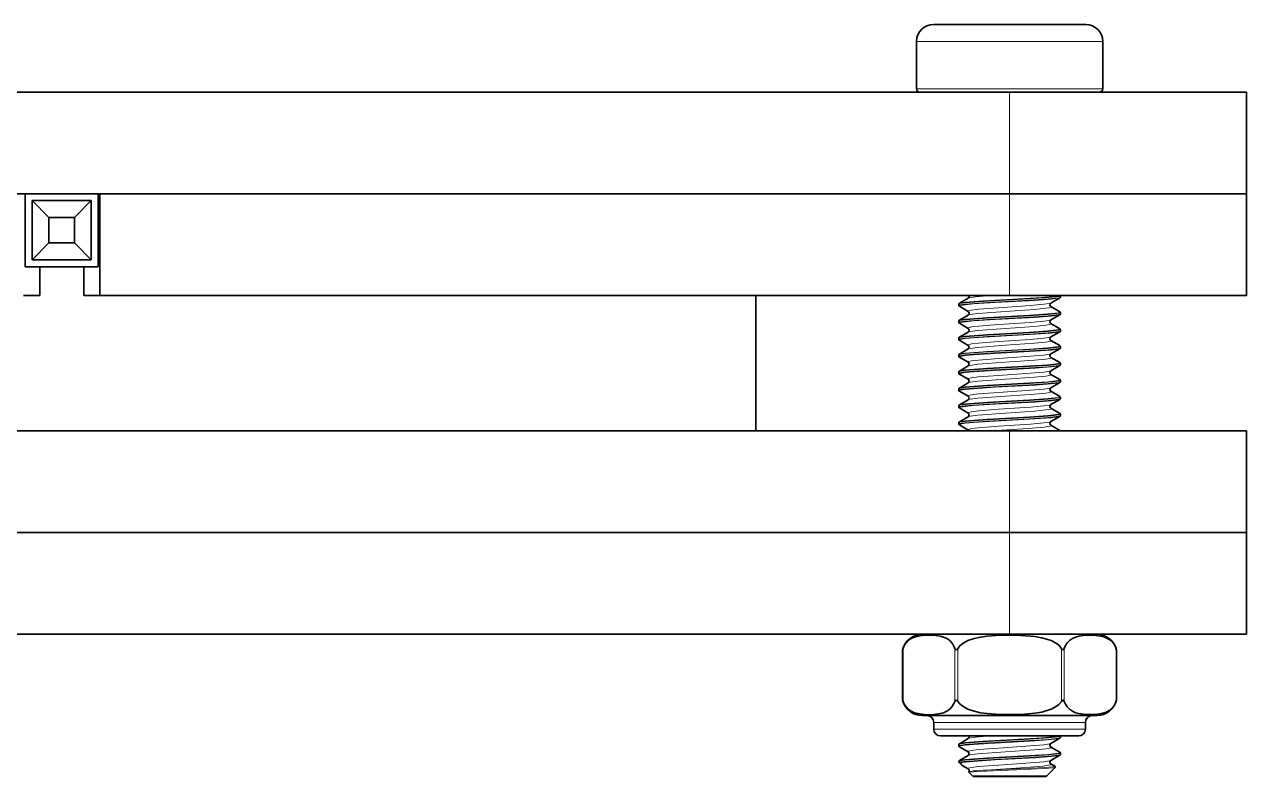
# Model space of a CAD drawing. Extents: x 413 to 941, y 150 to 687.
# Drawn here: x 593.4 to 629.5, y 584.53 to 606.73 of the extents above; entities that cross this region are included whole.
import ezdxf

# ---------------------------------------------------------------- set-up
doc = ezdxf.new("R2010")
doc.units = 0

msp = doc.modelspace()

# ---------------------------------------------------------------- linework, layer by layer
at = {"color": 7, "lineweight": 35, "ltscale": 0.006886}
msp.add_line((620.525, 606.733), (620.25, 606.733), dxfattribs=at)
at = {"color": 7, "lineweight": 35, "ltscale": 0.105614}
msp.add_line((624.75, 606.733), (620.525, 606.733), dxfattribs=at)
at = {"color": 7, "lineweight": 13, "ltscale": 0.008417}
for p, q in [((620.087, 606.233), (619.75, 606.233)), ((620.087, 604.833), (619.75, 604.833))]:
    msp.add_line(p, q, dxfattribs=at)
at = {"color": 7, "lineweight": 35, "ltscale": 0.035001}
for p, q in [((619.75, 604.833), (619.75, 606.233)), ((625.25, 604.833), (625.25, 606.233))]:
    msp.add_line(p, q, dxfattribs=at)
at = {"color": 7, "lineweight": 13, "ltscale": 0.129083}
for p, q in [((625.25, 606.233), (620.087, 606.233)), ((625.25, 604.833), (620.087, 604.833))]:
    msp.add_line(p, q, dxfattribs=at)
at = {"color": 7, "lineweight": 35}
for p, q in [((566.5, 604.733), (622.5, 604.733)), ((566.5, 601.733), (622.5, 601.733)), ((595.625, 601.733), (622.5, 601.733)), ((595.625, 598.733), (622.5, 598.733)), ((566.5, 594.733), (622.5, 594.733)), ((566.5, 591.733), (622.5, 591.733)), ((622.5, 591.733), (566.5, 591.733)), ((622.5, 588.733), (566.5, 588.733))]:
    msp.add_line(p, q, dxfattribs=at)
at = {"color": 7, "lineweight": 35, "ltscale": 0.175}
for p, q in [((629.5, 604.733), (622.5, 604.733)), ((629.5, 601.733), (622.5, 601.733)), ((629.5, 601.733), (622.5, 601.733)), ((629.5, 598.733), (622.5, 598.733)), ((629.5, 594.733), (622.5, 594.733)), ((629.5, 591.733), (622.5, 591.733)), ((622.5, 591.733), (629.5, 591.733)), ((622.5, 588.733), (629.5, 588.733))]:
    msp.add_line(p, q, dxfattribs=at)
at = {"color": 7, "lineweight": 13, "ltscale": 0.075}
for p, q in [((622.5, 604.733), (622.5, 601.733)), ((622.5, 601.733), (622.5, 598.733)), ((622.5, 591.733), (622.5, 594.733)), ((622.5, 591.733), (622.5, 588.733))]:
    msp.add_line(p, q, dxfattribs=at)
at = {"color": 7, "lineweight": 35, "ltscale": 0.075}
for p, q in [((629.5, 604.733), (629.5, 601.733)), ((595.625, 601.733), (595.625, 598.733)), ((629.5, 601.733), (629.5, 598.733)), ((629.5, 591.733), (629.5, 594.733)), ((629.5, 591.733), (629.5, 588.733))]:
    msp.add_line(p, q, dxfattribs=at)
at = {"color": 7, "lineweight": 35, "ltscale": 0.00125}
for p, q in [((593.375, 601.733), (593.425, 601.733)), ((595.625, 601.733), (595.575, 601.733))]:
    msp.add_line(p, q, dxfattribs=at)
at = {"color": 7, "lineweight": 35, "ltscale": 0.053751}
for p, q in [((593.425, 599.583), (593.425, 601.733)), ((593.425, 601.733), (595.575, 601.733)), ((595.575, 601.733), (595.575, 599.583)), ((595.575, 599.583), (593.425, 599.583))]:
    msp.add_line(p, q, dxfattribs=at)
at = {"color": 7, "lineweight": 35, "ltscale": 0.04375}
for p, q in [((593.625, 601.533), (593.625, 599.783)), ((595.375, 601.533), (593.625, 601.533)), ((595.375, 599.783), (595.375, 601.533)), ((593.625, 599.783), (595.375, 599.783))]:
    msp.add_line(p, q, dxfattribs=at)
at = {"color": 7, "lineweight": 35, "ltscale": 0.017678}
for p, q in [((593.625, 601.533), (594.125, 601.033)), ((595.375, 601.533), (594.875, 601.033)), ((593.625, 599.783), (594.125, 600.283)), ((595.375, 599.783), (594.875, 600.283))]:
    msp.add_line(p, q, dxfattribs=at)
at = {"color": 7, "lineweight": 35, "ltscale": 0.01875}
for p, q in [((594.875, 601.033), (594.125, 601.033)), ((594.125, 601.033), (594.125, 600.283)), ((594.875, 600.283), (594.875, 601.033)), ((594.125, 600.283), (594.875, 600.283))]:
    msp.add_line(p, q, dxfattribs=at)
at = {"color": 7, "lineweight": 35, "ltscale": 0.021249}
for p, q in [((593.85, 599.583), (593.85, 598.733)), ((595.15, 599.583), (595.15, 598.733))]:
    msp.add_line(p, q, dxfattribs=at)
at = {"color": 7, "lineweight": 35, "ltscale": 0.011874}
for p, q in [((593.375, 598.733), (593.85, 598.733)), ((595.625, 598.733), (595.15, 598.733))]:
    msp.add_line(p, q, dxfattribs=at)
at = {"color": 7, "lineweight": 35, "ltscale": 0.1}
msp.add_line((615, 598.733), (615, 594.733), dxfattribs=at)
at = {"color": 7, "lineweight": 35, "ltscale": 0.007571}
for p, q in [((621.016, 598.502), (621.278, 598.654)), ((623.984, 598.663), (623.722, 598.511)), ((621.016, 598.413), (621.278, 598.261)), ((623.984, 598.252), (623.722, 598.404)), ((621.016, 598.002), (621.278, 598.154)), ((621.016, 597.913), (621.278, 597.761)), ((623.984, 598.163), (623.722, 598.011)), ((623.984, 597.752), (623.722, 597.904)), ((621.016, 597.502), (621.278, 597.654)), ((623.984, 597.663), (623.722, 597.511)), ((621.016, 597.413), (621.278, 597.261)), ((621.016, 597.002), (621.278, 597.154)), ((623.984, 597.252), (623.722, 597.404)), ((623.984, 597.163), (623.722, 597.011)), ((621.016, 596.913), (621.278, 596.761)), ((623.984, 596.752), (623.722, 596.904)), ((621.016, 596.502), (621.278, 596.654)), ((621.016, 596.413), (621.278, 596.261)), ((623.984, 596.663), (623.722, 596.511)), ((623.984, 596.252), (623.722, 596.404)), ((621.016, 596.002), (621.278, 596.154)), ((623.984, 596.163), (623.722, 596.011)), ((621.016, 595.913), (621.278, 595.761)), ((621.016, 595.502), (621.278, 595.654)), ((623.984, 595.752), (623.722, 595.904)), ((623.984, 595.663), (623.722, 595.511)), ((621.016, 595.413), (621.278, 595.261)), ((623.984, 595.252), (623.722, 595.404)), ((621.016, 595.002), (621.278, 595.154)), ((623.984, 595.163), (623.722, 595.011)), ((621.016, 594.913), (621.278, 594.761)), ((623.984, 594.752), (623.722, 594.904)), ((621.016, 585.502), (621.278, 585.654)), ((623.984, 585.663), (623.722, 585.511)), ((621.016, 585.413), (621.278, 585.261)), ((623.984, 585.252), (623.722, 585.404)), ((621.016, 585.002), (621.278, 585.154)), ((623.984, 585.163), (623.722, 585.011))]:
    msp.add_line(p, q, dxfattribs=at)
at = {"color": 7, "lineweight": 35, "ltscale": 0.000152359}
for p, q in [((623.999, 598.733), (624, 598.727)), ((623.999, 585.733), (624, 585.727))]:
    msp.add_line(p, q, dxfattribs=at)
at = {"color": 7, "lineweight": 35, "ltscale": 0.000985718}
for p, q in [((624, 598.688), (624, 598.727)), ((621, 598.438), (621, 598.477)), ((624, 598.188), (624, 598.227)), ((621, 597.938), (621, 597.977)), ((621, 597.438), (621, 597.477)), ((624, 597.688), (624, 597.727)), ((624, 597.188), (624, 597.227)), ((621, 596.938), (621, 596.977)), ((621, 596.438), (621, 596.477)), ((624, 596.688), (624, 596.727)), ((624, 596.188), (624, 596.227)), ((621, 595.938), (621, 595.977)), ((624, 595.688), (624, 595.727)), ((621, 595.438), (621, 595.477)), ((621, 594.938), (621, 594.977)), ((624, 595.188), (624, 595.227)), ((624, 585.688), (624, 585.727)), ((621, 585.438), (621, 585.477)), ((624, 585.188), (624, 585.227))]:
    msp.add_line(p, q, dxfattribs=at)
at = {"color": 7, "lineweight": 35, "ltscale": 0.009401}
for p, q in [((619.924, 588.733), (620.301, 588.733)), ((619.924, 586.333), (620.301, 586.333))]:
    msp.add_line(p, q, dxfattribs=at)
at = {"color": 7, "lineweight": 35, "ltscale": 0.119371}
for p, q in [((620.301, 588.733), (625.075, 588.733)), ((620.301, 586.333), (625.075, 586.333))]:
    msp.add_line(p, q, dxfattribs=at)
at = {"color": 7, "lineweight": 35, "ltscale": 0.001229}
for p, q in [((619.353, 588.316), (619.34, 588.269)), ((625.66, 588.269), (625.646, 588.316)), ((619.353, 586.751), (619.34, 586.798)), ((625.66, 586.798), (625.646, 586.751))]:
    msp.add_line(p, q, dxfattribs=at)
at = {"color": 7, "lineweight": 35, "ltscale": 0.036768}
for p, q in [((619.34, 588.269), (619.34, 586.798)), ((625.66, 588.269), (625.66, 586.798))]:
    msp.add_line(p, q, dxfattribs=at)
at = {"color": 7, "lineweight": 13, "ltscale": 0.039133}
for p, q in [((619.353, 588.316), (619.353, 586.751)), ((620.883, 588.316), (620.883, 586.751)), ((620.97, 588.316), (620.97, 586.751)), ((624.03, 588.316), (624.03, 586.751)), ((624.117, 588.316), (624.117, 586.751)), ((625.646, 588.316), (625.646, 586.751))]:
    msp.add_line(p, q, dxfattribs=at)
at = {"color": 7, "lineweight": 13, "ltscale": 0.105211}
for p, q in [((620.259, 586.133), (624.467, 586.133)), ((620.259, 585.933), (624.467, 585.933))]:
    msp.add_line(p, q, dxfattribs=at)
at = {"color": 7, "lineweight": 35, "ltscale": 0.004999}
for p, q in [((620.259, 586.133), (620.259, 585.933)), ((624.741, 586.133), (624.741, 585.933))]:
    msp.add_line(p, q, dxfattribs=at)
at = {"color": 7, "lineweight": 13, "ltscale": 0.006859}
for p, q in [((624.467, 586.133), (624.741, 586.133)), ((624.467, 585.933), (624.741, 585.933))]:
    msp.add_line(p, q, dxfattribs=at)
at = {"color": 7, "lineweight": 35, "ltscale": 0.095824}
msp.add_line((620.458, 585.733), (624.291, 585.733), dxfattribs=at)
at = {"color": 7, "lineweight": 35, "ltscale": 0.006248}
msp.add_line((624.291, 585.733), (624.541, 585.733), dxfattribs=at)
at = {"color": 7, "lineweight": 35, "ltscale": 0.000491333}
msp.add_line((621, 584.957), (621, 584.977), dxfattribs=at)
at = {"color": 7, "lineweight": 35, "ltscale": 0.001141}
msp.add_line((621.046, 584.957), (621, 584.957), dxfattribs=at)
at = {"color": 7, "lineweight": 35, "ltscale": 0.002551}
msp.add_line((621.072, 584.885), (621, 584.957), dxfattribs=at)
at = {"color": 7, "lineweight": 13, "ltscale": 0.000780697}
msp.add_line((621.101, 584.864), (621.076, 584.882), dxfattribs=at)
at = {"color": 7, "lineweight": 35, "ltscale": 0.000131553}
msp.add_line((621.101, 584.948), (621.097, 584.952), dxfattribs=at)
at = {"color": 7, "lineweight": 13, "ltscale": 0.002306}
msp.add_line((621.193, 584.96), (621.101, 584.948), dxfattribs=at)
at = {"color": 7, "lineweight": 35, "ltscale": 0.005112}
msp.add_line((621.101, 584.864), (621.278, 584.761), dxfattribs=at)
at = {"color": 7, "lineweight": 35, "ltscale": 0.003328}
msp.add_line((623.837, 584.837), (623.722, 584.904), dxfattribs=at)
at = {"color": 7, "lineweight": 35, "ltscale": 0.003435}
msp.add_line((621.401, 584.557), (621.304, 584.654), dxfattribs=at)
at = {"color": 7, "lineweight": 13, "ltscale": 0.003365}
msp.add_line((621.535, 584.557), (621.401, 584.557), dxfattribs=at)
at = {"color": 7, "lineweight": 13, "ltscale": 0.009292}
msp.add_line((621.807, 584.691), (621.436, 584.67), dxfattribs=at)
at = {"color": 7, "lineweight": 35, "ltscale": 0.003191}
msp.add_line((621.585, 584.533), (621.457, 584.533), dxfattribs=at)
at = {"color": 7, "lineweight": 13, "ltscale": 0.051595}
msp.add_line((623.599, 584.557), (621.535, 584.557), dxfattribs=at)
at = {"color": 7, "lineweight": 35, "ltscale": 0.04894}
msp.add_line((623.543, 584.533), (621.585, 584.533), dxfattribs=at)
at = {"color": 7, "lineweight": 35, "ltscale": 0.008615}
msp.add_line((623.599, 584.557), (623.843, 584.8), dxfattribs=at)
at = {"color": 7, "lineweight": 13}
for points in [[(624, 598.727), (623.999, 598.725), (623.998, 598.724), (623.995, 598.721), (623.986, 598.716), (623.955, 598.708), (623.636, 598.671), (623.093, 598.634), (621.845, 598.566), (621.184, 598.517)], [(624, 598.688), (623.999, 598.686), (623.998, 598.684), (623.995, 598.681), (623.986, 598.677), (623.955, 598.668), (623.635, 598.631), (623.092, 598.595), (621.844, 598.527), (621.184, 598.478)], [(623.975, 598.733), (623.872, 598.713), (623.448, 598.674), (622.592, 598.624), (621.712, 598.575), (621.192, 598.534)], [(623.984, 598.663), (623.973, 598.659), (623.938, 598.649), (623.732, 598.623), (623.256, 598.588), (622.078, 598.523), (621.435, 598.482), (621.193, 598.46)], [(621.278, 598.654), (621.319, 598.667), (621.49, 598.693), (621.952, 598.733)], [(621.184, 598.517), (621.026, 598.492), (621.005, 598.484), (621.001, 598.481), (621, 598.479), (621, 598.477)], [(621.184, 598.478), (621.026, 598.453), (621.005, 598.444), (621.001, 598.441), (621, 598.44), (621, 598.438)], [(621.193, 598.46), (621.036, 598.435), (621.015, 598.427), (621.011, 598.424), (621.01, 598.422), (621.01, 598.42)], [(621.192, 598.534), (621.049, 598.513), (621.016, 598.502)], [(624, 598.227), (623.999, 598.225), (623.998, 598.224), (623.995, 598.221), (623.986, 598.216), (623.955, 598.208), (623.636, 598.171), (623.093, 598.134), (621.845, 598.066), (621.184, 598.017)], [(624, 598.188), (623.999, 598.186), (623.998, 598.184), (623.995, 598.181), (623.986, 598.177), (623.955, 598.168), (623.635, 598.131), (623.092, 598.095), (621.844, 598.027), (621.184, 597.978)], [(623.99, 598.245), (623.989, 598.242), (623.988, 598.241), (623.985, 598.238), (623.976, 598.234), (623.945, 598.225), (623.628, 598.188), (623.088, 598.152), (621.848, 598.083), (621.192, 598.034)], [(621.271, 598.27), (621.272, 598.274), (621.274, 598.276), (621.283, 598.281), (621.374, 598.303), (621.585, 598.328), (622.168, 598.373), (623.113, 598.437), (623.509, 598.472), (623.68, 598.497), (623.722, 598.511)], [(621.278, 598.154), (621.291, 598.159), (621.333, 598.17), (621.565, 598.201), (622.38, 598.262), (623.237, 598.321), (623.57, 598.354), (623.679, 598.372), (623.713, 598.382), (623.724, 598.387), (623.728, 598.391), (623.729, 598.392), (623.729, 598.395)], [(621.184, 598.017), (621.026, 597.992), (621.005, 597.984), (621.001, 597.981), (621, 597.979), (621, 597.977)], [(621.184, 597.978), (621.026, 597.953), (621.005, 597.944), (621.001, 597.941), (621, 597.94), (621, 597.938)], [(621.193, 597.96), (621.036, 597.935), (621.015, 597.927), (621.011, 597.924), (621.01, 597.922), (621.01, 597.92)], [(621.192, 598.034), (621.049, 598.013), (621.016, 598.002)], [(623.984, 598.163), (623.973, 598.159), (623.938, 598.149), (623.732, 598.123), (623.256, 598.088), (622.078, 598.023), (621.435, 597.982), (621.193, 597.96)], [(621.271, 597.77), (621.272, 597.774), (621.274, 597.776), (621.283, 597.781), (621.374, 597.803), (621.585, 597.828), (622.168, 597.873), (623.113, 597.937), (623.509, 597.972), (623.68, 597.997), (623.722, 598.011)], [(621.278, 597.654), (621.291, 597.659), (621.333, 597.67), (621.565, 597.701), (622.38, 597.762), (623.237, 597.821), (623.57, 597.854), (623.679, 597.872), (623.713, 597.882), (623.724, 597.887), (623.728, 597.891), (623.729, 597.892), (623.729, 597.895)], [(621.184, 597.517), (621.026, 597.492), (621.005, 597.484), (621.001, 597.481), (621, 597.479), (621, 597.477)], [(621.184, 597.478), (621.026, 597.453), (621.005, 597.444), (621.001, 597.441), (621, 597.44), (621, 597.438)], [(621.193, 597.46), (621.036, 597.435), (621.015, 597.427), (621.011, 597.424), (621.01, 597.422), (621.01, 597.42)], [(621.192, 597.534), (621.049, 597.513), (621.016, 597.502)], [(624, 597.727), (623.999, 597.725), (623.998, 597.724), (623.995, 597.721), (623.986, 597.716), (623.955, 597.708), (623.636, 597.671), (623.093, 597.634), (621.845, 597.566), (621.184, 597.517)], [(624, 597.688), (623.999, 597.686), (623.998, 597.684), (623.995, 597.681), (623.986, 597.677), (623.955, 597.668), (623.635, 597.631), (623.092, 597.595), (621.844, 597.527), (621.184, 597.478)], [(623.99, 597.745), (623.989, 597.742), (623.988, 597.741), (623.985, 597.738), (623.976, 597.734), (623.945, 597.725), (623.628, 597.688), (623.088, 597.652), (621.848, 597.583), (621.192, 597.534)], [(623.984, 597.663), (623.973, 597.659), (623.938, 597.649), (623.732, 597.623), (623.256, 597.588), (622.078, 597.523), (621.435, 597.482), (621.193, 597.46)], [(621.271, 597.27), (621.272, 597.274), (621.274, 597.276), (621.283, 597.281), (621.374, 597.303), (621.585, 597.328), (622.168, 597.373), (623.113, 597.437), (623.509, 597.472), (623.68, 597.497), (623.722, 597.511)], [(624, 597.227), (623.999, 597.225), (623.998, 597.224), (623.995, 597.221), (623.986, 597.216), (623.955, 597.208), (623.636, 597.171), (623.093, 597.134), (621.845, 597.066), (621.184, 597.017)], [(624, 597.188), (623.999, 597.186), (623.998, 597.184), (623.995, 597.181), (623.986, 597.177), (623.955, 597.168), (623.635, 597.131), (623.092, 597.095), (621.844, 597.027), (621.184, 596.978)], [(623.99, 597.245), (623.989, 597.242), (623.988, 597.241), (623.985, 597.238), (623.976, 597.234), (623.945, 597.225), (623.628, 597.188), (623.088, 597.152), (621.848, 597.083), (621.192, 597.034)], [(623.984, 597.163), (623.973, 597.159), (623.938, 597.149), (623.732, 597.123), (623.256, 597.088), (622.078, 597.023), (621.435, 596.982), (621.193, 596.96)], [(621.278, 597.154), (621.291, 597.159), (621.333, 597.17), (621.565, 597.201), (622.38, 597.262), (623.237, 597.321), (623.57, 597.354), (623.679, 597.372), (623.713, 597.382), (623.724, 597.387), (623.728, 597.391), (623.729, 597.392), (623.729, 597.395)], [(621.184, 597.017), (621.026, 596.992), (621.005, 596.984), (621.001, 596.981), (621, 596.979), (621, 596.977)], [(621.184, 596.978), (621.026, 596.953), (621.005, 596.944), (621.001, 596.941), (621, 596.94), (621, 596.938)], [(621.193, 596.96), (621.036, 596.935), (621.015, 596.927), (621.011, 596.924), (621.01, 596.922), (621.01, 596.92)], [(621.192, 597.034), (621.049, 597.013), (621.016, 597.002)], [(623.99, 596.745), (623.989, 596.742), (623.988, 596.741), (623.985, 596.738), (623.976, 596.734), (623.945, 596.725), (623.628, 596.688), (623.088, 596.652), (621.848, 596.583), (621.192, 596.534)], [(621.271, 596.77), (621.272, 596.774), (621.274, 596.776), (621.283, 596.781), (621.374, 596.803), (621.585, 596.828), (622.168, 596.873), (623.113, 596.937), (623.509, 596.972), (623.68, 596.997), (623.722, 597.011)], [(621.278, 596.654), (621.291, 596.659), (621.333, 596.67), (621.565, 596.701), (622.38, 596.762), (623.237, 596.821), (623.57, 596.854), (623.679, 596.872), (623.713, 596.882), (623.724, 596.887), (623.728, 596.891), (623.729, 596.892), (623.729, 596.895)], [(621.184, 596.517), (621.026, 596.492), (621.005, 596.484), (621.001, 596.481), (621, 596.479), (621, 596.477)], [(621.184, 596.478), (621.026, 596.453), (621.005, 596.444), (621.001, 596.441), (621, 596.44), (621, 596.438)], [(621.193, 596.46), (621.036, 596.435), (621.015, 596.427), (621.011, 596.424), (621.01, 596.422), (621.01, 596.42)], [(621.192, 596.534), (621.049, 596.513), (621.016, 596.502)], [(624, 596.727), (623.999, 596.725), (623.998, 596.724), (623.995, 596.721), (623.986, 596.716), (623.955, 596.708), (623.636, 596.671), (623.093, 596.634), (621.845, 596.566), (621.184, 596.517)], [(624, 596.688), (623.999, 596.686), (623.998, 596.684), (623.995, 596.681), (623.986, 596.677), (623.955, 596.668), (623.635, 596.631), (623.092, 596.595), (621.844, 596.527), (621.184, 596.478)], [(623.984, 596.663), (623.973, 596.659), (623.938, 596.649), (623.732, 596.623), (623.256, 596.588), (622.078, 596.523), (621.435, 596.482), (621.193, 596.46)], [(621.271, 596.27), (621.272, 596.274), (621.274, 596.276), (621.283, 596.281), (621.374, 596.303), (621.585, 596.328), (622.168, 596.373), (623.113, 596.437), (623.509, 596.472), (623.68, 596.497), (623.722, 596.511)], [(621.278, 596.154), (621.291, 596.159), (621.333, 596.17), (621.565, 596.201), (622.38, 596.262), (623.237, 596.321), (623.57, 596.354), (623.679, 596.372), (623.713, 596.382), (623.724, 596.387), (623.728, 596.391), (623.729, 596.392), (623.729, 596.395)], [(621.184, 596.017), (621.026, 595.992), (621.005, 595.984), (621.001, 595.981), (621, 595.979), (621, 595.977)], [(621.192, 596.034), (621.049, 596.013), (621.016, 596.002)], [(624, 596.227), (623.999, 596.225), (623.998, 596.224), (623.995, 596.221), (623.986, 596.216), (623.955, 596.208), (623.636, 596.171), (623.093, 596.134), (621.845, 596.066), (621.184, 596.017)], [(624, 596.188), (623.999, 596.186), (623.998, 596.184), (623.995, 596.181), (623.986, 596.177), (623.955, 596.168), (623.635, 596.131), (623.092, 596.095), (621.844, 596.027), (621.184, 595.978)], [(623.99, 596.245), (623.989, 596.242), (623.988, 596.241), (623.985, 596.238), (623.976, 596.234), (623.945, 596.225), (623.628, 596.188), (623.088, 596.152), (621.848, 596.083), (621.192, 596.034)], [(623.984, 596.163), (623.973, 596.159), (623.938, 596.149), (623.732, 596.123), (623.256, 596.088), (622.078, 596.023), (621.435, 595.982), (621.193, 595.96)], [(621.271, 595.77), (621.272, 595.774), (621.274, 595.776), (621.283, 595.781), (621.374, 595.803), (621.585, 595.828), (622.168, 595.873), (623.113, 595.937), (623.509, 595.972), (623.68, 595.997), (623.722, 596.011)], [(621.184, 595.978), (621.026, 595.953), (621.005, 595.944), (621.001, 595.941), (621, 595.94), (621, 595.938)], [(621.193, 595.96), (621.036, 595.935), (621.015, 595.927), (621.011, 595.924), (621.01, 595.922), (621.01, 595.92)], [(624, 595.727), (623.999, 595.725), (623.998, 595.724), (623.995, 595.721), (623.986, 595.716), (623.955, 595.708), (623.636, 595.671), (623.093, 595.634), (621.845, 595.566), (621.184, 595.517)], [(624, 595.688), (623.999, 595.686), (623.998, 595.684), (623.995, 595.681), (623.986, 595.677), (623.955, 595.668), (623.635, 595.631), (623.092, 595.595), (621.844, 595.527), (621.184, 595.478)], [(623.99, 595.745), (623.989, 595.742), (623.988, 595.741), (623.985, 595.738), (623.976, 595.734), (623.945, 595.725), (623.628, 595.688), (623.088, 595.652), (621.848, 595.583), (621.192, 595.534)], [(623.984, 595.663), (623.973, 595.659), (623.938, 595.649), (623.732, 595.623), (623.256, 595.588), (622.078, 595.523), (621.435, 595.482), (621.193, 595.46)], [(621.278, 595.654), (621.291, 595.659), (621.333, 595.67), (621.565, 595.701), (622.38, 595.762), (623.237, 595.821), (623.57, 595.854), (623.679, 595.872), (623.713, 595.882), (623.724, 595.887), (623.728, 595.891), (623.729, 595.892), (623.729, 595.895)], [(621.184, 595.517), (621.026, 595.492), (621.005, 595.484), (621.001, 595.481), (621, 595.479), (621, 595.477)], [(621.184, 595.478), (621.026, 595.453), (621.005, 595.444), (621.001, 595.441), (621, 595.44), (621, 595.438)], [(621.193, 595.46), (621.036, 595.435), (621.015, 595.427), (621.011, 595.424), (621.01, 595.422), (621.01, 595.42)], [(621.192, 595.534), (621.049, 595.513), (621.016, 595.502)], [(621.271, 595.27), (621.272, 595.274), (621.274, 595.276), (621.283, 595.281), (621.374, 595.303), (621.585, 595.328), (622.168, 595.373), (623.113, 595.437), (623.509, 595.472), (623.68, 595.497), (623.722, 595.511)], [(621.278, 595.154), (621.291, 595.159), (621.333, 595.17), (621.565, 595.201), (622.38, 595.262), (623.237, 595.321), (623.57, 595.354), (623.679, 595.372), (623.713, 595.382), (623.724, 595.387), (623.728, 595.391), (623.729, 595.392), (623.729, 595.395)], [(621.184, 595.017), (621.026, 594.992), (621.005, 594.984), (621.001, 594.981), (621, 594.979), (621, 594.977)], [(621.184, 594.978), (621.026, 594.953), (621.005, 594.944), (621.001, 594.941), (621, 594.94), (621, 594.938)], [(621.193, 594.96), (621.036, 594.935), (621.015, 594.927), (621.011, 594.924), (621.01, 594.922), (621.01, 594.92)], [(621.192, 595.034), (621.049, 595.013), (621.016, 595.002)], [(624, 595.227), (623.999, 595.225), (623.998, 595.224), (623.995, 595.221), (623.986, 595.216), (623.955, 595.208), (623.636, 595.171), (623.093, 595.134), (621.845, 595.066), (621.184, 595.017)], [(624, 595.188), (623.999, 595.186), (623.998, 595.184), (623.995, 595.181), (623.986, 595.177), (623.955, 595.168), (623.635, 595.131), (623.092, 595.095), (621.844, 595.027), (621.184, 594.978)], [(623.99, 595.245), (623.989, 595.242), (623.988, 595.241), (623.985, 595.238), (623.976, 595.234), (623.945, 595.225), (623.628, 595.188), (623.088, 595.152), (621.848, 595.083), (621.192, 595.034)], [(623.984, 595.163), (623.973, 595.159), (623.938, 595.149), (623.732, 595.123), (623.256, 595.088), (622.078, 595.023), (621.435, 594.982), (621.193, 594.96)], [(621.271, 594.77), (621.272, 594.774), (621.274, 594.776), (621.283, 594.781), (621.374, 594.803), (621.585, 594.828), (622.168, 594.873), (623.113, 594.937), (623.509, 594.972), (623.68, 594.997), (623.722, 595.011)], [(621.952, 594.733), (623.051, 594.807), (623.517, 594.848), (623.688, 594.874), (623.717, 594.884), (623.725, 594.888), (623.729, 594.893), (623.729, 594.895)], [(624, 585.727), (623.999, 585.725), (623.998, 585.724), (623.995, 585.721), (623.986, 585.716), (623.955, 585.708), (623.636, 585.671), (623.093, 585.634), (621.845, 585.566), (621.184, 585.517)], [(624, 585.688), (623.999, 585.686), (623.998, 585.684), (623.995, 585.681), (623.986, 585.677), (623.955, 585.668), (623.635, 585.631), (623.092, 585.595), (621.844, 585.527), (621.184, 585.478)], [(623.975, 585.733), (623.872, 585.713), (623.448, 585.674), (622.592, 585.624), (621.712, 585.575), (621.192, 585.534)], [(623.984, 585.663), (623.973, 585.659), (623.938, 585.649), (623.732, 585.623), (623.256, 585.588), (622.078, 585.523), (621.435, 585.482), (621.193, 585.46)], [(621.278, 585.654), (621.319, 585.667), (621.49, 585.693), (621.952, 585.733)], [(621.184, 585.517), (621.026, 585.492), (621.005, 585.484), (621.001, 585.481), (621, 585.479), (621, 585.477)], [(621.184, 585.478), (621.026, 585.453), (621.005, 585.444), (621.001, 585.441), (621, 585.44), (621, 585.438)], [(621.193, 585.46), (621.036, 585.435), (621.015, 585.427), (621.011, 585.424), (621.01, 585.422), (621.01, 585.42)], [(621.192, 585.534), (621.049, 585.513), (621.016, 585.502)], [(624, 585.227), (623.999, 585.225), (623.998, 585.224), (623.995, 585.221), (623.986, 585.216), (623.955, 585.208), (623.636, 585.171), (623.093, 585.134), (621.845, 585.066), (621.184, 585.017)], [(624, 585.188), (623.999, 585.186), (623.998, 585.184), (623.995, 585.181), (623.986, 585.177), (623.955, 585.168), (623.635, 585.131), (623.092, 585.095), (621.844, 585.027), (621.184, 584.978)], [(623.99, 585.245), (623.989, 585.242), (623.988, 585.241), (623.985, 585.238), (623.976, 585.234), (623.945, 585.225), (623.628, 585.188), (623.088, 585.152), (621.848, 585.083), (621.192, 585.034)], [(621.271, 585.27), (621.272, 585.274), (621.274, 585.276), (621.283, 585.281), (621.374, 585.303), (621.585, 585.328), (622.168, 585.373), (623.113, 585.437), (623.509, 585.472), (623.68, 585.497), (623.722, 585.511)], [(621.278, 585.154), (621.291, 585.159), (621.333, 585.17), (621.565, 585.201), (622.38, 585.262), (623.237, 585.321), (623.57, 585.354), (623.679, 585.372), (623.713, 585.382), (623.724, 585.387), (623.728, 585.391), (623.729, 585.392), (623.729, 585.395)], [(621.184, 585.017), (621.026, 584.992), (621.005, 584.984), (621.001, 584.981), (621, 584.979), (621, 584.977)], [(621.192, 585.034), (621.049, 585.013), (621.016, 585.002)], [(621.072, 584.885), (621.062, 584.9), (621.06, 584.907), (621.063, 584.922), (621.07, 584.932), (621.097, 584.952)], [(621.076, 584.882), (621.066, 584.897), (621.064, 584.904), (621.067, 584.919), (621.075, 584.929), (621.101, 584.948)], [(623.984, 585.163), (623.973, 585.159), (623.938, 585.149), (623.732, 585.123), (623.256, 585.088), (622.078, 585.023), (621.435, 584.982), (621.193, 584.96)], [(621.271, 584.77), (621.272, 584.774), (621.274, 584.776), (621.283, 584.781), (621.374, 584.803), (621.585, 584.828), (622.168, 584.873), (623.113, 584.937), (623.509, 584.972), (623.68, 584.997), (623.722, 585.011)], [(621.808, 584.722), (622.971, 584.801), (623.485, 584.844), (623.656, 584.867), (623.707, 584.88), (623.722, 584.887), (623.727, 584.89), (623.729, 584.893), (623.729, 584.895)], [(621.808, 584.722), (622.697, 584.76), (623.542, 584.799), (623.781, 584.819), (623.834, 584.829), (623.839, 584.832)], [(621.435, 584.698), (621.317, 584.684), (621.302, 584.68), (621.3, 584.678)], [(621.436, 584.67), (621.316, 584.659), (621.306, 584.656), (621.304, 584.655), (621.304, 584.654)], [(621.807, 584.691), (622.699, 584.729), (623.546, 584.768), (623.786, 584.787), (623.838, 584.798), (623.842, 584.799), (623.843, 584.8)]]:
    msp.add_lwpolyline(points, dxfattribs=at)
at = {"color": 7, "lineweight": 35}
for points in [[(619.353, 588.316), (619.389, 588.399), (619.442, 588.481), (619.503, 588.544), (619.594, 588.607), (619.688, 588.649), (619.785, 588.677), (619.979, 588.703), (620.151, 588.707)], [(620.883, 588.316), (620.848, 588.399), (620.794, 588.481), (620.734, 588.544), (620.643, 588.607), (620.549, 588.649), (620.452, 588.677), (620.258, 588.703), (620.151, 588.707)], [(620.97, 588.316), (621.04, 588.399), (621.148, 588.481), (621.269, 588.544), (621.451, 588.607), (621.64, 588.649), (621.833, 588.677), (622.221, 588.703), (622.835, 588.701), (623.245, 588.667), (623.449, 588.632), (623.724, 588.547), (623.852, 588.481), (623.951, 588.407), (624.03, 588.316)], [(624.117, 588.316), (624.152, 588.399), (624.205, 588.481), (624.266, 588.544), (624.357, 588.607), (624.451, 588.649), (624.548, 588.677), (624.742, 588.703), (625.049, 588.701), (625.254, 588.667), (625.356, 588.632), (625.46, 588.573), (625.558, 588.481), (625.607, 588.407), (625.646, 588.316)], [(620.97, 588.316), (620.947, 588.285), (620.906, 588.275), (620.883, 588.316)], [(624.117, 588.316), (624.075, 588.269), (624.03, 588.316)], [(619.353, 586.751), (619.389, 586.667), (619.442, 586.586), (619.503, 586.523), (619.594, 586.459), (619.688, 586.417), (619.785, 586.39), (619.979, 586.364), (620.151, 586.359)], [(620.883, 586.751), (620.848, 586.667), (620.794, 586.586), (620.734, 586.523), (620.643, 586.459), (620.549, 586.417), (620.452, 586.39), (620.258, 586.364), (620.151, 586.359)], [(620.97, 586.751), (620.947, 586.781), (620.906, 586.792), (620.883, 586.751)], [(620.97, 586.751), (621.04, 586.667), (621.148, 586.586), (621.269, 586.523), (621.451, 586.459), (621.64, 586.417), (621.833, 586.39), (622.221, 586.364), (622.835, 586.366), (623.245, 586.399), (623.449, 586.435), (623.724, 586.52), (623.852, 586.586), (623.951, 586.659), (624.03, 586.751)], [(624.117, 586.751), (624.075, 586.797), (624.03, 586.751)], [(624.117, 586.751), (624.152, 586.667), (624.205, 586.586), (624.266, 586.523), (624.357, 586.459), (624.451, 586.417), (624.548, 586.39), (624.742, 586.364), (625.049, 586.366), (625.254, 586.399), (625.356, 586.435), (625.46, 586.493), (625.558, 586.586), (625.607, 586.659), (625.646, 586.751)]]:
    msp.add_lwpolyline(points, dxfattribs=at)
for centre, radius, start, end in [((620.25, 606.233), 0.5, 90, 180), ((624.75, 606.233), 0.5, 0, 90), ((619.85, 604.833), 0.1, 180.0336, 269.9664), ((625.15, 604.833), 0.1, 270.0336, 359.9664), ((621.243, 598.706), 0.0632, 303.5255, 0.918), ((621.24, 598.708), 0.0663, 359.9678, 22.8209), ((623.971, 598.689), 0.0291, 295.4728, 356.5906), ((621.029, 598.475), 0.0291, 115.4342, 176.5816), ((621.029, 598.439), 0.0291, 183.4094, 244.5272), ((621.243, 598.208), 0.0632, 359.082, 56.4745), ((621.243, 598.206), 0.0632, 303.5255, 0.918), ((623.756, 598.458), 0.0632, 123.5256, 180.918), ((623.756, 598.456), 0.0632, 179.082, 236.4744), ((623.971, 598.225), 0.0291, 3.4184, 64.5658), ((623.971, 598.189), 0.0291, 295.4728, 356.5906), ((621.029, 597.975), 0.0291, 115.4342, 176.5816), ((621.029, 597.939), 0.0291, 183.4094, 244.5272), ((623.756, 597.958), 0.0632, 123.5255, 180.918), ((623.756, 597.956), 0.0632, 179.082, 236.4745), ((621.029, 597.475), 0.0291, 115.4342, 176.5816), ((621.243, 597.708), 0.0632, 359.082, 56.4744), ((621.243, 597.706), 0.0632, 303.5256, 0.918), ((623.756, 597.458), 0.0632, 123.5255, 180.918), ((623.756, 597.456), 0.0632, 179.082, 236.4745), ((623.971, 597.725), 0.0291, 3.4184, 64.5658), ((623.971, 597.689), 0.0291, 295.4728, 356.5906), ((621.029, 597.439), 0.0291, 183.4094, 244.5272), ((621.243, 597.208), 0.0632, 359.082, 56.4745), ((621.243, 597.206), 0.0632, 303.5256, 0.918), ((623.971, 597.225), 0.0291, 3.4184, 64.5658), ((623.971, 597.189), 0.0291, 295.4728, 356.5906), ((621.029, 596.975), 0.0291, 115.4342, 176.5816), ((621.029, 596.939), 0.0291, 183.4094, 244.5272), ((621.243, 596.708), 0.0632, 359.082, 56.4745), ((623.756, 596.958), 0.0632, 123.5256, 180.918), ((623.756, 596.956), 0.0632, 179.082, 236.4745), ((623.971, 596.725), 0.0291, 3.4184, 64.5658), ((621.029, 596.475), 0.0291, 115.4342, 176.5816), ((621.029, 596.439), 0.0291, 183.4094, 244.5272), ((621.243, 596.706), 0.0632, 303.5255, 0.918), ((623.756, 596.458), 0.0632, 123.5256, 180.918), ((623.756, 596.456), 0.0632, 179.082, 236.4744), ((623.971, 596.689), 0.0291, 295.4728, 356.5906), ((621.243, 596.208), 0.0632, 359.082, 56.4744), ((621.243, 596.206), 0.0632, 303.5255, 0.918), ((623.756, 595.958), 0.0632, 123.5256, 180.918), ((623.971, 596.225), 0.0291, 3.4184, 64.5658), ((623.971, 596.189), 0.0291, 295.4728, 356.5906), ((621.029, 595.975), 0.0291, 115.4342, 176.5816), ((621.029, 595.939), 0.0291, 183.4094, 244.5272), ((621.243, 595.708), 0.0632, 359.082, 56.4745), ((621.243, 595.706), 0.0632, 303.5255, 0.918), ((623.756, 595.956), 0.0632, 179.082, 236.4745), ((623.971, 595.725), 0.0291, 3.4184, 64.5658), ((623.971, 595.689), 0.0291, 295.4728, 356.5906), ((621.029, 595.475), 0.0291, 115.4342, 176.5816), ((621.029, 595.439), 0.0291, 183.4094, 244.5272), ((623.756, 595.458), 0.0632, 123.5256, 180.918), ((623.756, 595.456), 0.0632, 179.082, 236.4744), ((621.029, 594.975), 0.0291, 115.4342, 176.5816), ((621.029, 594.939), 0.0291, 183.4094, 244.5272), ((621.243, 595.208), 0.0632, 359.082, 56.4745), ((621.243, 595.206), 0.0632, 303.5256, 0.918), ((623.756, 594.958), 0.0632, 123.5255, 180.918), ((623.756, 594.956), 0.0632, 179.082, 236.4745), ((623.971, 595.225), 0.0291, 3.4184, 64.5658), ((623.971, 595.189), 0.0291, 295.4728, 356.5906), ((621.246, 594.711), 0.0596, 22.0058, 57.4489), ((623.969, 594.724), 0.0313, 17.4326, 63.0924), ((619.924, 588.133), 0.6, 90, 166.961), ((625.075, 588.133), 0.6, 13.039, 90), ((619.924, 586.933), 0.6, 193.039, 270), ((625.075, 586.933), 0.6, 270, 346.961), ((620.059, 586.133), 0.2, 360, 90), ((624.941, 586.133), 0.2, 90, 180), ((620.458, 585.933), 0.2, 180, 270), ((624.541, 585.933), 0.2, 270, 360), ((621.243, 585.706), 0.0632, 303.5256, 0.918), ((621.24, 585.708), 0.0663, 359.9672, 22.7778), ((623.971, 585.689), 0.0291, 295.4728, 356.5906), ((621.029, 585.475), 0.0291, 115.4342, 176.5816), ((621.029, 585.439), 0.0291, 183.4094, 244.5272), ((621.243, 585.208), 0.0632, 359.082, 56.4744), ((621.243, 585.206), 0.0632, 303.5256, 0.918), ((623.756, 585.458), 0.0632, 123.5256, 180.918), ((623.756, 585.456), 0.0632, 179.082, 236.4745), ((623.971, 585.225), 0.0291, 3.4184, 64.5658), ((623.971, 585.189), 0.0291, 295.4733, 356.59), ((621.029, 584.975), 0.0291, 115.4342, 176.5816), ((621.057, 584.815), 0.142, 73.6149, 94.617), ((621.171, 584.99), 0.144, 226.5076, 241.0188), ((623.756, 584.958), 0.0632, 123.5256, 180.918), ((623.756, 584.956), 0.0632, 179.082, 236.4744), ((623.827, 584.816), 0.0228, 315.3247, 63.6614), ((621.243, 584.708), 0.0632, 359.0844, 56.4498), ((621.318, 584.669), 0.0208, 153.6052, 225.1044), ((621.24, 584.707), 0.0665, 333.4892, 0.0067), ((621.457, 584.613), 0.08, 225.0045, 269.9955), ((623.543, 584.613), 0.08, 270.0045, 314.9955)]:
    msp.add_arc(centre, radius, start, end, dxfattribs=at)
at = {"color": 7, "lineweight": 13}
for centre, radius, start, end in [((621.02, 598.423), 0.0102, 193.6994, 250.1576), ((621.282, 598.273), 0.0124, 193.658, 250.0842), ((623.717, 598.392), 0.0124, 13.658, 70.0842), ((623.98, 598.242), 0.0103, 13.7438, 70.2206), ((621.02, 597.923), 0.0102, 193.6994, 250.1576), ((623.717, 597.892), 0.0124, 13.658, 70.0842), ((621.282, 597.773), 0.0124, 193.658, 250.0842), ((623.98, 597.742), 0.0103, 13.7438, 70.2206), ((621.02, 597.423), 0.0102, 193.6994, 250.1576), ((621.282, 597.273), 0.0124, 193.658, 250.0842), ((623.717, 597.392), 0.0124, 13.658, 70.0842), ((623.98, 597.242), 0.0103, 13.7438, 70.2206), ((621.02, 596.923), 0.0102, 193.6994, 250.1576), ((621.282, 596.773), 0.0124, 193.658, 250.0842), ((623.717, 596.892), 0.0124, 13.658, 70.0842), ((623.98, 596.742), 0.0103, 13.7438, 70.2206), ((621.02, 596.423), 0.0102, 193.6994, 250.1576), ((623.717, 596.392), 0.0124, 13.658, 70.0842), ((621.282, 596.273), 0.0124, 193.658, 250.0842), ((623.98, 596.242), 0.0103, 13.7438, 70.2206), ((621.02, 595.923), 0.0102, 193.6994, 250.1576), ((621.282, 595.773), 0.0124, 193.658, 250.0842), ((623.717, 595.892), 0.0124, 13.658, 70.0842), ((623.98, 595.742), 0.0103, 13.7438, 70.2206), ((621.02, 595.423), 0.0102, 193.6994, 250.1576), ((623.717, 595.392), 0.0124, 13.658, 70.0842), ((621.282, 595.273), 0.0124, 193.658, 250.0842), ((623.98, 595.242), 0.0103, 13.7438, 70.2206), ((621.02, 594.923), 0.0102, 193.6994, 250.1576), ((621.282, 594.773), 0.0124, 193.658, 250.0842), ((623.717, 594.892), 0.0124, 13.658, 70.0842), ((623.972, 594.753), 0.0198, 277.1604, 333.4795), ((623.98, 594.742), 0.0103, 13.7438, 70.2206), ((621.02, 585.423), 0.0102, 193.6994, 250.1576), ((621.282, 585.273), 0.0124, 193.658, 250.0842), ((623.717, 585.392), 0.0124, 13.658, 70.0842), ((623.98, 585.242), 0.0103, 13.7438, 70.2206), ((621.327, 583.489), 1.495, 95.5201, 100.8662), ((623.717, 584.892), 0.0124, 13.658, 70.0842), ((623.836, 584.834), 0.00308, 318.9115, 83.1715), ((621.283, 584.773), 0.0124, 193.6903, 250.1302), ((622.575, 570.121), 14.621, 93.0067, 94.4726), ((621.832, 584.706), 0.0291, 145.1127, 210.7836)]:
    msp.add_arc(centre, radius, start, end, dxfattribs=at)

doc.saveas('drawing.dxf')
